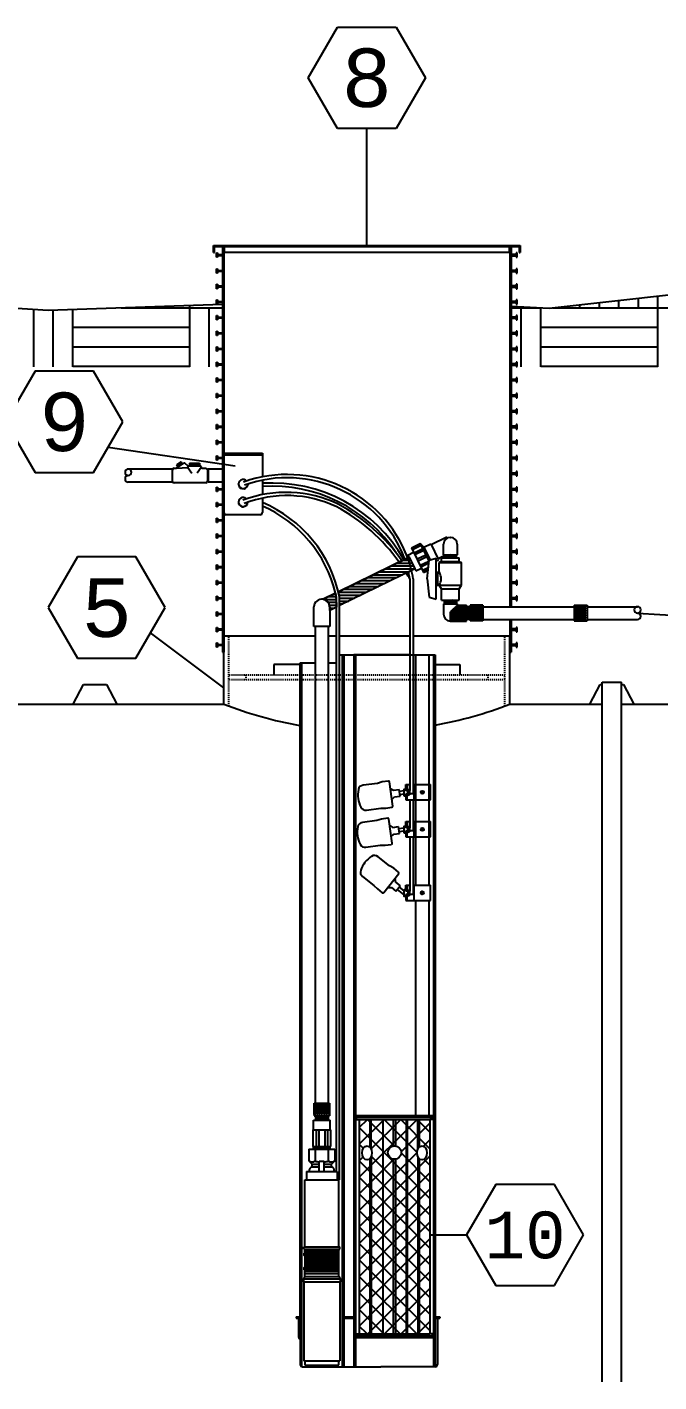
# Model space of a CAD drawing. Extents: x -63 to 400, y -73 to 137.
# Drawn here: x 103.6 to 168.3, y -1.8 to 137.2 of the extents above; entities that cross this region are included whole.
import ezdxf
from ezdxf.enums import TextEntityAlignment as Align

# ---------------------------------------------------------------- set-up
doc = ezdxf.new("R2010")
doc.units = 0
doc.header["$MEASUREMENT"] = 0
doc.linetypes.add('SHORT_DASH', pattern=[0.125, 0.03125, -0.0625, 0.03125])
doc.layers.add('2', color=7, linetype='Continuous')
doc.styles.get("Standard").update_dxf_attribs({"font": 'monotxt.shx'})

# ---------------------------------------------------------------- blocks, each defined once
blk = doc.blocks.new('*U34')
at = {"layer": '2', "color": 5, "linetype": 'Continuous'}
blk.add_circle((0, 0), 1, dxfattribs=at)
blk = doc.blocks.new('*U35')
at = {"layer": '2', "color": 5, "linetype": 'Continuous'}
blk.add_circle((0, 0), 1, dxfattribs=at)
blk = doc.blocks.new('*X10')
at = {"layer": '2', "color": 5, "linetype": 'Continuous'}
for p, q in [((-6.62, 15.44), (-0.68, 21.38)), ((-6.62, 18.84), (-4.07, 21.38)), ((-6.62, 20.54), (-5.77, 21.38)), ((-3.05, 18.67), (-5.77, 21.38)), ((-5.42, 18.34), (-2.37, 21.38)), ((-0.67, 17.98), (-4.07, 21.38)), ((0.6, 18.4), (-2.37, 21.38)), ((-2.32, 18.04), (0.6, 20.97)), ((0.6, 20.1), (-0.68, 21.38)), ((0.6, 13.31), (-6.62, 20.54)), ((-6.2, 18.42), (-6.62, 18.84)), ((-0.03, 18.64), (0.6, 19.27)), ((-6.62, 12.05), (-0.67, 18)), ((-6.62, 10.35), (0.6, 17.58)), ((-6.62, 17.14), (-6.23, 17.53)), ((-6.62, 13.75), (-3.07, 17.3)), ((0.6, 9.92), (-6.62, 17.14)), ((0.6, 11.62), (-5.39, 17.61)), ((0.6, 15.01), (-2.32, 17.94)), ((0.6, 16.71), (0.02, 17.29)), ((-6.62, 8.66), (0.6, 15.88)), ((0.6, 8.22), (-6.62, 15.44)), ((-6.62, 6.96), (0.6, 14.18)), ((0.6, 6.53), (-6.62, 13.75)), ((-6.62, 5.26), (0.6, 12.48)), ((0.6, 4.83), (-6.62, 12.05)), ((-6.62, 3.57), (0.6, 10.79)), ((0.6, 3.13), (-6.62, 10.35)), ((-6.62, 1.87), (0.6, 9.09)), ((0.6, 1.43), (-6.62, 8.66)), ((-6.62, 0.17), (0.6, 7.39)), ((0.6, -0.26), (-6.62, 6.96)), ((-5.7, -0.6), (0.6, 5.7)), ((-0.75, -0.6), (-6.62, 5.26)), ((-2.45, -0.6), (-6.62, 3.57)), ((-4, -0.6), (0.6, 4)), ((-4.14, -0.6), (-6.62, 1.87)), ((-2.3, -0.6), (0.6, 2.3)), ((-5.84, -0.6), (-6.62, 0.17)), ((-0.6, -0.6), (0.6, 0.6))]:
    blk.add_line(p, q, dxfattribs=at)
blk = doc.blocks.new('*X18')
at = {"layer": '2', "color": 5, "linetype": 'Continuous'}
for p, q in [((5.16849, 7.05), (7.18049, 7.05)), ((5.25, 3.701364), (5.25, 7.188364)), ((5.4, 3.701364), (5.4, 7.188364)), ((5.55, 3.701364), (5.55, 7.188364)), ((5.7, 3.701364), (5.7, 7.188364)), ((5.85, 3.701364), (5.85, 7.188364)), ((6, 3.701364), (6, 7.188364)), ((6.15, 3.701364), (6.15, 7.188364)), ((6.3, 3.701364), (6.3, 7.188364)), ((6.45, 3.701364), (6.45, 7.188364)), ((6.6, 3.701364), (6.6, 7.188364)), ((6.75, 3.701364), (6.75, 7.188364)), ((6.9, 3.701364), (6.9, 7.188364)), ((7.05, 3.701364), (7.05, 7.188364)), ((5.16849, 6.9), (7.18049, 6.9)), ((5.16849, 6.75), (7.18049, 6.75)), ((5.16849, 6.6), (7.18049, 6.6)), ((5.16849, 6.45), (7.18049, 6.45)), ((5.16849, 6.3), (7.18049, 6.3)), ((5.16849, 6.15), (7.18049, 6.15)), ((5.16849, 6), (7.18049, 6)), ((5.16849, 5.85), (7.18049, 5.85)), ((5.16849, 5.7), (7.18049, 5.7)), ((5.16849, 5.55), (7.18049, 5.55)), ((5.16849, 5.4), (7.18049, 5.4)), ((5.16849, 5.25), (7.18049, 5.25)), ((5.16849, 5.1), (7.18049, 5.1)), ((5.16849, 4.95), (7.18049, 4.95)), ((5.16849, 4.8), (7.18049, 4.8)), ((5.16849, 4.65), (7.18049, 4.65)), ((5.16849, 4.5), (7.18049, 4.5)), ((5.16849, 4.35), (7.18049, 4.35)), ((5.16849, 4.2), (7.18049, 4.2)), ((5.16849, 4.05), (7.18049, 4.05)), ((5.16849, 3.9), (7.18049, 3.9)), ((5.16849, 3.75), (7.18049, 3.75))]:
    blk.add_line(p, q, dxfattribs=at)
blk = doc.blocks.new('*X30')
at = {"layer": '2', "color": 5, "linetype": 'Continuous'}
for p, q in [((5.73, 4.2), (7.26, 4.2)), ((6.34, 4.5), (7.12, 4.5)), ((6.96, 4.8), (6.97, 4.8)), ((3.28, 3), (6.28, 3)), ((3.89, 3.3), (6.89, 3.3)), ((4.51, 3.6), (7.51, 3.6)), ((5.12, 3.9), (7.41, 3.9)), ((0.22, 1.5), (3.22, 1.5)), ((0.83, 1.8), (3.83, 1.8)), ((1.44, 2.1), (4.44, 2.1)), ((2.06, 2.4), (5.06, 2.4)), ((2.67, 2.7), (5.67, 2.7)), ((-0.28, 1.2), (2.61, 1.2)), ((-0.21, 0.9), (2, 0.9)), ((-0.17, 0.6), (1.38, 0.6)), ((-0.16, 0.3), (0.77, 0.3)), ((-0.16, 0), (0.16, 0))]:
    blk.add_line(p, q, dxfattribs=at)
blk = doc.blocks.new('*X31')
at = {"layer": '2', "color": 5, "linetype": 'Continuous'}
for p, q in [((0.29, 1.5), (0.36, 1.5)), ((-0.85, 0.9), (0.45, 0.9)), ((-0.38, 0.6), (0.45, 0.6)), ((-0.32, 1.2), (0.43, 1.2)), ((-0.25, 0.3), (0.46, 0.3)), ((-0.23, 0), (0.23, 0))]:
    blk.add_line(p, q, dxfattribs=at)

msp = doc.modelspace()

# ---------------------------------------------------------------- linework, layer by layer
at = {"layer": '2', "color": 5, "linetype": 'Continuous'}
for p, q in [((132.4, 132.04), (135.4, 137.24)), ((135.4, 137.24), (141.4, 137.24)), ((141.4, 137.24), (144.4, 132.04)), ((135.4, 126.84), (132.4, 132.04)), ((144.4, 132.04), (141.4, 126.84)), ((141.4, 126.84), (135.4, 126.84)), ((138.4, 114.84), (138.4, 126.84)), ((122.68, 114.84), (154.12, 114.84)), ((122.68, 114.09), (122.68, 114.84)), ((122.68, 114.09), (122.79, 114.09)), ((122.79, 114.73), (154.01, 114.73)), ((122.79, 114.09), (122.79, 114.73)), ((122.98, 114.06), (123.09, 114.06)), ((122.98, 113.61), (122.98, 114.06)), ((123.09, 114.06), (123.09, 113.89)), ((123.61, 114.73), (123.61, 73.1)), ((123.74, 114.73), (123.74, 73.1)), ((123.79, 114.09), (123.79, 114.73)), ((153.01, 114.09), (123.79, 114.09)), ((153.01, 114.73), (153.01, 114.09)), ((153.06, 114.73), (153.06, 77.76)), ((153.19, 114.73), (153.19, 77.76)), ((153.71, 114.06), (153.71, 113.89)), ((153.82, 114.06), (153.71, 114.06)), ((153.82, 113.61), (153.82, 114.06)), ((154.01, 114.73), (154.01, 114.09)), ((154.01, 114.09), (154.12, 114.09)), ((154.12, 114.84), (154.12, 114.09)), ((123.09, 113.61), (122.98, 113.61)), ((123.09, 113.89), (123.61, 113.89)), ((123.09, 113.78), (123.09, 113.61)), ((123.61, 113.78), (123.09, 113.78)), ((153.71, 113.89), (153.19, 113.89)), ((153.19, 113.78), (153.71, 113.78)), ((153.71, 113.78), (153.71, 113.61)), ((153.71, 113.61), (153.82, 113.61)), ((122.98, 112.44), (123.09, 112.44)), ((122.98, 111.99), (122.98, 112.44)), ((123.09, 111.99), (122.98, 111.99)), ((123.09, 112.44), (123.09, 112.27)), ((123.09, 112.27), (123.61, 112.27)), ((123.09, 112.16), (123.09, 111.99)), ((123.61, 112.16), (123.09, 112.16)), ((153.71, 112.27), (153.19, 112.27)), ((153.19, 112.16), (153.71, 112.16)), ((153.71, 112.44), (153.71, 112.27)), ((153.82, 112.44), (153.71, 112.44)), ((153.71, 112.16), (153.71, 111.99)), ((153.71, 111.99), (153.82, 111.99)), ((153.82, 111.99), (153.82, 112.44)), ((122.98, 110.39), (122.98, 110.84)), ((122.98, 110.84), (123.09, 110.84)), ((123.09, 110.39), (122.98, 110.39)), ((123.09, 110.84), (123.09, 110.67)), ((123.09, 110.67), (123.61, 110.67)), ((123.61, 110.56), (123.09, 110.56)), ((123.09, 110.56), (123.09, 110.39)), ((153.71, 110.67), (153.19, 110.67)), ((153.19, 110.56), (153.71, 110.56)), ((153.71, 110.84), (153.71, 110.67)), ((153.82, 110.84), (153.71, 110.84)), ((153.71, 110.56), (153.71, 110.39)), ((153.71, 110.39), (153.82, 110.39)), ((153.82, 110.39), (153.82, 110.84)), ((157.11, 108.4), (169.93, 109.84)), ((83.44, 109.54), (105.72, 108.19)), ((105.72, 108.19), (123.61, 108.8)), ((114.24, 108.44), (114.24, 108.48)), ((116.24, 108.44), (116.24, 108.55)), ((118.24, 108.44), (118.24, 108.61)), ((120.24, 108.44), (120.24, 108.68)), ((122.98, 109.24), (123.09, 109.24)), ((122.98, 108.79), (122.98, 109.24)), ((123.09, 108.79), (122.98, 108.79)), ((123.09, 109.24), (123.09, 109.07)), ((123.09, 109.07), (123.61, 109.07)), ((123.09, 108.96), (123.09, 108.79)), ((123.61, 108.96), (123.09, 108.96)), ((153.71, 109.07), (153.19, 109.07)), ((153.19, 108.96), (153.71, 108.96)), ((153.19, 108.59), (157.11, 108.4)), ((153.82, 109.24), (153.71, 109.24)), ((153.71, 109.24), (153.71, 109.07)), ((153.71, 108.96), (153.71, 108.79)), ((153.71, 108.79), (153.82, 108.79)), ((153.82, 108.79), (153.82, 109.24)), ((156.24, 108.44), (156.24, 108.44)), ((158.24, 108.44), (158.24, 108.53)), ((160.24, 108.44), (160.24, 108.75)), ((162.24, 108.44), (162.24, 108.98)), ((164.24, 108.44), (164.24, 109.2)), ((166.24, 108.44), (166.24, 109.42)), ((168.24, 108.44), (168.24, 109.65)), ((104.24, 102.37), (104.24, 108.28)), ((106.24, 102.37), (106.24, 108.2)), ((108.24, 102.37), (108.24, 108.27)), ((113.2, 108.44), (120.24, 108.44)), ((120.24, 102.37), (120.24, 108.44)), ((120.24, 108.44), (123.61, 108.44)), ((122.24, 102.37), (122.24, 108.44)), ((122.98, 107.64), (123.09, 107.64)), ((122.98, 107.19), (122.98, 107.64)), ((123.09, 107.19), (122.98, 107.19)), ((123.09, 107.64), (123.09, 107.47)), ((123.09, 107.47), (123.61, 107.47)), ((123.09, 107.36), (123.09, 107.19)), ((123.61, 107.36), (123.09, 107.36)), ((153.19, 108.44), (156.24, 108.44)), ((153.71, 107.47), (153.19, 107.47)), ((153.19, 107.36), (153.71, 107.36)), ((153.71, 107.64), (153.71, 107.47)), ((153.82, 107.64), (153.71, 107.64)), ((153.71, 107.36), (153.71, 107.19)), ((153.71, 107.19), (153.82, 107.19)), ((153.82, 107.19), (153.82, 107.64)), ((154.24, 102.37), (154.24, 108.44)), ((156.24, 102.37), (156.24, 108.44)), ((156.24, 108.44), (156.29, 108.44)), ((157.46, 108.44), (168.24, 108.44)), ((168.24, 108.44), (180.24, 108.44)), ((168.24, 102.37), (168.24, 108.44)), ((108.24, 106.44), (120.24, 106.44)), ((122.98, 106.04), (123.09, 106.04)), ((122.98, 105.59), (122.98, 106.04)), ((123.09, 106.04), (123.09, 105.87)), ((123.09, 105.87), (123.61, 105.87)), ((123.09, 105.76), (123.09, 105.59)), ((123.61, 105.76), (123.09, 105.76)), ((153.71, 105.87), (153.19, 105.87)), ((153.19, 105.76), (153.71, 105.76)), ((153.82, 106.04), (153.71, 106.04)), ((153.71, 106.04), (153.71, 105.87)), ((153.71, 105.76), (153.71, 105.59)), ((153.82, 105.59), (153.82, 106.04)), ((156.24, 106.44), (168.24, 106.44)), ((108.24, 104.44), (120.24, 104.44)), ((123.09, 105.59), (122.98, 105.59)), ((122.98, 103.99), (122.98, 104.44)), ((122.98, 104.44), (123.09, 104.44)), ((123.09, 104.44), (123.09, 104.27)), ((153.71, 105.59), (153.82, 105.59)), ((153.71, 104.44), (153.71, 104.27)), ((153.82, 104.44), (153.71, 104.44)), ((153.82, 103.99), (153.82, 104.44)), ((156.24, 104.44), (168.24, 104.44)), ((123.09, 103.99), (122.98, 103.99)), ((123.09, 104.27), (123.61, 104.27)), ((123.61, 104.16), (123.09, 104.16)), ((123.09, 104.16), (123.09, 103.99)), ((153.71, 104.27), (153.19, 104.27)), ((153.19, 104.16), (153.71, 104.16)), ((153.71, 104.16), (153.71, 103.99)), ((153.71, 103.99), (153.82, 103.99)), ((104.39, 101.92), (101.39, 96.73)), ((110.39, 101.92), (104.39, 101.92)), ((108.24, 102.44), (120.24, 102.44)), ((113.39, 96.73), (110.39, 101.92)), ((122.98, 102.84), (123.09, 102.84)), ((122.98, 102.39), (122.98, 102.84)), ((123.09, 102.39), (122.98, 102.39)), ((123.09, 102.84), (123.09, 102.67)), ((123.09, 102.67), (123.61, 102.67)), ((123.09, 102.56), (123.09, 102.39)), ((123.61, 102.56), (123.09, 102.56)), ((153.71, 102.67), (153.19, 102.67)), ((153.19, 102.56), (153.71, 102.56)), ((153.82, 102.84), (153.71, 102.84)), ((153.71, 102.84), (153.71, 102.67)), ((153.71, 102.56), (153.71, 102.39)), ((153.71, 102.39), (153.82, 102.39)), ((153.82, 102.39), (153.82, 102.84)), ((156.24, 102.44), (168.24, 102.44)), ((122.98, 101.24), (123.09, 101.24)), ((122.98, 100.79), (122.98, 101.24)), ((123.09, 100.79), (122.98, 100.79)), ((123.09, 101.24), (123.09, 101.07)), ((123.09, 101.07), (123.61, 101.07)), ((123.09, 100.96), (123.09, 100.79)), ((123.61, 100.96), (123.09, 100.96)), ((153.71, 101.07), (153.19, 101.07)), ((153.19, 100.96), (153.71, 100.96)), ((153.71, 101.24), (153.71, 101.07)), ((153.82, 101.24), (153.71, 101.24)), ((153.71, 100.96), (153.71, 100.79)), ((153.71, 100.79), (153.82, 100.79)), ((153.82, 100.79), (153.82, 101.24)), ((122.98, 99.64), (123.09, 99.64)), ((122.98, 99.19), (122.98, 99.64)), ((123.09, 99.19), (122.98, 99.19)), ((123.09, 99.64), (123.09, 99.47)), ((123.09, 99.47), (123.61, 99.47)), ((123.09, 99.36), (123.09, 99.19)), ((123.61, 99.36), (123.09, 99.36)), ((153.71, 99.47), (153.19, 99.47)), ((153.19, 99.36), (153.71, 99.36)), ((153.71, 99.64), (153.71, 99.47)), ((153.82, 99.64), (153.71, 99.64)), ((153.71, 99.36), (153.71, 99.19)), ((153.71, 99.19), (153.82, 99.19)), ((153.82, 99.19), (153.82, 99.64)), ((122.98, 98.04), (123.09, 98.04)), ((122.98, 97.59), (122.98, 98.04)), ((123.09, 97.59), (122.98, 97.59)), ((123.09, 98.04), (123.09, 97.87)), ((123.09, 97.87), (123.61, 97.87)), ((123.09, 97.76), (123.09, 97.59)), ((123.61, 97.76), (123.09, 97.76)), ((153.71, 97.87), (153.19, 97.87)), ((153.19, 97.76), (153.71, 97.76)), ((153.71, 98.04), (153.71, 97.87)), ((153.82, 98.04), (153.71, 98.04)), ((153.71, 97.76), (153.71, 97.59)), ((153.71, 97.59), (153.82, 97.59)), ((153.82, 97.59), (153.82, 98.04)), ((101.39, 96.73), (104.39, 91.53)), ((110.39, 91.53), (113.39, 96.73)), ((122.98, 96.44), (123.09, 96.44)), ((122.98, 95.99), (122.98, 96.44)), ((123.09, 95.99), (122.98, 95.99)), ((123.09, 96.44), (123.09, 96.27)), ((123.09, 96.27), (123.61, 96.27)), ((123.09, 96.16), (123.09, 95.99)), ((123.61, 96.16), (123.09, 96.16)), ((153.71, 96.27), (153.19, 96.27)), ((153.19, 96.16), (153.71, 96.16)), ((153.71, 96.44), (153.71, 96.27)), ((153.82, 96.44), (153.71, 96.44)), ((153.71, 96.16), (153.71, 95.99)), ((153.71, 95.99), (153.82, 95.99)), ((153.82, 95.99), (153.82, 96.44)), ((122.98, 94.84), (123.09, 94.84)), ((122.98, 94.39), (122.98, 94.84)), ((123.09, 94.84), (123.09, 94.67)), ((123.09, 94.67), (123.61, 94.67)), ((123.09, 94.56), (123.09, 94.39)), ((123.61, 94.56), (123.09, 94.56)), ((153.71, 94.67), (153.19, 94.67)), ((153.71, 94.67), (153.19, 94.67)), ((153.19, 94.56), (153.71, 94.56)), ((153.19, 94.56), (153.71, 94.56)), ((153.71, 94.84), (153.71, 94.67)), ((153.82, 94.84), (153.71, 94.84)), ((153.71, 94.84), (153.71, 94.67)), ((153.82, 94.84), (153.71, 94.84)), ((153.71, 94.56), (153.71, 94.39)), ((153.71, 94.56), (153.71, 94.39)), ((153.82, 94.39), (153.82, 94.84)), ((153.82, 94.39), (153.82, 94.84)), ((111.89, 94.13), (124.9, 92.22)), ((123.09, 94.39), (122.98, 94.39)), ((122.98, 92.79), (122.98, 93.24)), ((122.98, 93.24), (123.09, 93.24)), ((123.09, 93.24), (123.09, 93.07)), ((123.74, 93.53), (127.7, 93.53)), ((123.74, 93.35), (127.7, 93.35)), ((127.7, 93.53), (127.7, 91.07)), ((153.71, 94.39), (153.82, 94.39)), ((153.71, 94.39), (153.82, 94.39)), ((153.71, 93.24), (153.71, 93.07)), ((153.82, 93.24), (153.71, 93.24)), ((153.82, 92.79), (153.82, 93.24)), ((118.49, 91.88), (113.94, 91.88)), ((118.47, 90.64), (118.47, 91.79)), ((118.64, 91.97), (118.87, 91.97)), ((118.87, 91.97), (119.65, 92.49)), ((118.87, 91.97), (120.04, 92.05)), ((118.91, 92.32), (119.36, 92.62)), ((119.06, 92.09), (118.91, 92.32)), ((119.36, 92.62), (118.94, 92.26)), ((119.39, 92.56), (118.98, 92.21)), ((119.43, 92.51), (119.01, 92.16)), ((119.46, 92.46), (119.05, 92.11)), ((119.5, 92.39), (119.36, 92.62)), ((119.75, 92.49), (119.65, 92.49)), ((120.07, 92.18), (119.75, 92.49)), ((120.04, 92.05), (120.04, 92.11)), ((120.04, 92.05), (120.45, 91.45)), ((120.13, 92.2), (121.33, 92.2)), ((120.22, 92.5), (121.25, 92.43)), ((120.22, 92.5), (121.25, 92.5)), ((120.22, 92.5), (120.22, 92.2)), ((120.22, 92.43), (121.25, 92.35)), ((120.22, 92.35), (121.25, 92.27)), ((120.22, 92.27), (121.14, 92.2)), ((121.43, 92.05), (121.02, 91.45)), ((121.25, 92.5), (121.25, 92.2)), ((121.43, 92.11), (121.43, 92.06)), ((121.52, 91.97), (121.89, 91.97)), ((122.07, 91.79), (122.07, 90.64)), ((122.14, 91.88), (122.14, 90.55)), ((123.74, 91.88), (122.14, 91.88)), ((123.09, 92.79), (122.98, 92.79)), ((123.09, 93.07), (123.61, 93.07)), ((123.61, 92.96), (123.09, 92.96)), ((123.09, 92.96), (123.09, 92.79)), ((153.71, 93.07), (153.19, 93.07)), ((153.19, 92.96), (153.71, 92.96)), ((153.71, 92.96), (153.71, 92.79)), ((153.71, 92.79), (153.82, 92.79)), ((104.39, 91.53), (110.39, 91.53)), ((118.49, 90.55), (113.94, 90.55)), ((121.89, 90.47), (118.64, 90.47)), ((122.07, 91.73), (122.14, 91.73)), ((122.13, 91.73), (122.07, 90.86)), ((122.07, 90.7), (122.14, 90.7)), ((122.14, 90.75), (122.13, 90.7)), ((123.74, 90.55), (122.14, 90.55)), ((125.21, 90.39), (125.35, 90)), ((127.7, 90.74), (127.7, 89.26)), ((153.71, 91.47), (153.19, 91.47)), ((153.19, 91.36), (153.71, 91.36)), ((153.71, 91.64), (153.71, 91.47)), ((153.82, 91.64), (153.71, 91.64)), ((153.71, 91.36), (153.71, 91.19)), ((153.71, 91.19), (153.82, 91.19)), ((153.82, 91.19), (153.82, 91.64)), ((122.98, 89.59), (122.98, 90.04)), ((122.98, 90.04), (123.09, 90.04)), ((123.09, 89.59), (122.98, 89.59)), ((123.09, 90.04), (123.09, 89.87)), ((123.09, 89.87), (123.61, 89.87)), ((123.61, 89.76), (123.09, 89.76)), ((123.09, 89.76), (123.09, 89.59)), ((125.35, 90), (125.43, 89.93)), ((125.43, 89.93), (125.84, 89.86)), ((125.84, 89.86), (125.94, 89.9)), ((125.94, 89.9), (126.21, 90.21)), ((126.21, 90.21), (126.23, 90.32)), ((126.23, 90.32), (126.22, 90.35)), ((153.71, 89.87), (153.19, 89.87)), ((153.19, 89.76), (153.71, 89.76)), ((153.71, 90.04), (153.71, 89.87)), ((153.82, 90.04), (153.71, 90.04)), ((153.71, 89.76), (153.71, 89.59)), ((153.71, 89.59), (153.82, 89.59)), ((153.82, 89.59), (153.82, 90.04)), ((122.98, 88.44), (123.09, 88.44)), ((122.98, 87.99), (122.98, 88.44)), ((123.09, 87.99), (122.98, 87.99)), ((123.09, 88.44), (123.09, 88.27)), ((123.09, 88.27), (123.61, 88.27)), ((123.09, 88.16), (123.09, 87.99)), ((123.61, 88.16), (123.09, 88.16)), ((125.28, 88.77), (125.23, 88.35)), ((125.23, 88.35), (125.27, 88.25)), ((125.27, 88.25), (125.6, 88.01)), ((125.6, 88.01), (125.71, 87.99)), ((125.71, 87.99), (126.09, 88.16)), ((126.09, 88.16), (126.16, 88.24)), ((126.16, 88.24), (126.18, 88.47)), ((127.7, 88.9), (127.7, 88)), ((127.7, 88), (127.7, 87.44)), ((153.71, 88.27), (153.19, 88.27)), ((153.19, 88.16), (153.71, 88.16)), ((153.71, 88.44), (153.71, 88.27)), ((153.82, 88.44), (153.71, 88.44)), ((153.71, 88.16), (153.71, 87.99)), ((153.71, 87.99), (153.82, 87.99)), ((153.82, 87.99), (153.82, 88.44)), ((122.98, 86.84), (123.09, 86.84)), ((122.98, 86.39), (122.98, 86.84)), ((123.09, 86.39), (122.98, 86.39)), ((123.09, 86.84), (123.09, 86.67)), ((123.09, 86.67), (123.61, 86.67)), ((123.09, 86.56), (123.09, 86.39)), ((123.61, 86.56), (123.09, 86.56)), ((127.45, 87.19), (123.99, 87.19)), ((153.71, 86.67), (153.19, 86.67)), ((153.19, 86.56), (153.71, 86.56)), ((153.71, 86.84), (153.71, 86.67)), ((153.82, 86.84), (153.71, 86.84)), ((153.71, 86.56), (153.71, 86.39)), ((153.71, 86.39), (153.82, 86.39)), ((153.82, 86.39), (153.82, 86.84)), ((122.98, 85.24), (123.09, 85.24)), ((122.98, 84.79), (122.98, 85.24)), ((123.09, 85.24), (123.09, 85.07)), ((123.09, 85.07), (123.61, 85.07)), ((123.09, 84.96), (123.09, 84.79)), ((123.61, 84.96), (123.09, 84.96)), ((146.61, 84.89), (145.01, 84.11)), ((146.61, 84.89), (146.65, 84.8)), ((146.96, 84.87), (146.98, 84.87)), ((146.98, 84.87), (146.96, 84.87)), ((153.71, 85.07), (153.19, 85.07)), ((153.19, 84.96), (153.71, 84.96)), ((153.71, 85.24), (153.71, 85.07)), ((153.82, 85.24), (153.71, 85.24)), ((153.71, 84.96), (153.71, 84.79)), ((153.82, 84.79), (153.82, 85.24)), ((123.09, 84.79), (122.98, 84.79)), ((122.98, 83.64), (123.09, 83.64)), ((122.98, 83.19), (122.98, 83.64)), ((123.09, 83.64), (123.09, 83.47)), ((123.09, 83.47), (123.61, 83.47)), ((142.98, 83.8), (143.88, 84.24)), ((142.98, 83.8), (144.22, 81.26)), ((143.94, 84.12), (143.04, 83.68)), ((143.98, 84.03), (143.09, 83.59)), ((144.15, 83.68), (143.25, 83.24)), ((144.23, 83.53), (143.33, 83.09)), ((143.88, 84.24), (144.77, 82.43)), ((144.26, 83.86), (143.88, 84.24)), ((144.26, 83.86), (144.97, 84.21)), ((144.26, 83.86), (144.89, 82.57)), ((144.97, 84.21), (145.76, 82.58)), ((145.01, 84.11), (145.72, 82.68)), ((146.26, 83.09), (146.26, 84.17)), ((147.68, 83.09), (147.68, 84.17)), ((153.71, 83.47), (153.19, 83.47)), ((153.71, 84.79), (153.82, 84.79)), ((153.71, 83.64), (153.71, 83.47)), ((153.82, 83.64), (153.71, 83.64)), ((153.82, 83.19), (153.82, 83.64)), ((108.73, 82.86), (105.73, 77.66)), ((114.73, 82.86), (108.73, 82.86)), ((117.73, 77.66), (114.73, 82.86)), ((123.09, 83.19), (122.98, 83.19)), ((122.98, 82.04), (123.09, 82.04)), ((122.98, 81.59), (122.98, 82.04)), ((123.09, 83.36), (123.09, 83.19)), ((123.61, 83.36), (123.09, 83.36)), ((123.09, 82.04), (123.09, 81.87)), ((142.73, 82.84), (135.48, 79.29)), ((135.48, 79.29), (142.73, 82.84)), ((142.62, 83.06), (143.2, 83.35)), ((142.62, 83.06), (142.73, 82.84)), ((142.73, 82.84), (143.31, 81.66)), ((142.73, 82.84), (143.31, 81.66)), ((144.46, 83.06), (143.56, 82.62)), ((144.54, 82.88), (143.65, 82.44)), ((144.77, 82.41), (143.88, 81.97)), ((144.75, 82.21), (143.95, 81.82)), ((144.58, 80.63), (144.78, 82.54)), ((144.78, 82.54), (145.51, 82.74)), ((145.51, 78.52), (145.51, 82.74)), ((145.51, 82.46), (145.76, 82.58)), ((146.32, 82.97), (145.72, 82.68)), ((146.06, 82.4), (145.82, 82.28)), ((145.82, 82.28), (148.12, 82.28)), ((145.82, 81.29), (145.82, 82.28)), ((146.06, 82.4), (146.06, 82.77)), ((146.06, 82.77), (147.88, 82.77)), ((146.06, 82.4), (147.88, 82.4)), ((146.26, 83.09), (147.68, 83.09)), ((146.32, 82.77), (146.32, 83.09)), ((147.61, 82.96), (146.32, 83.05)), ((147.61, 82.88), (146.32, 82.96)), ((147.61, 82.79), (146.32, 82.88)), ((146.63, 82.77), (146.32, 82.79)), ((147.61, 83.05), (146.97, 83.09)), ((147.61, 82.77), (147.61, 83.09)), ((147.88, 82.4), (147.88, 82.77)), ((147.88, 82.4), (148.12, 82.28)), ((148.12, 79.98), (148.12, 82.28)), ((153.19, 83.36), (153.71, 83.36)), ((153.71, 83.36), (153.71, 83.19)), ((153.71, 83.19), (153.82, 83.19)), ((153.71, 82.04), (153.71, 81.87)), ((153.82, 82.04), (153.71, 82.04)), ((153.82, 81.59), (153.82, 82.04)), ((123.09, 81.59), (122.98, 81.59)), ((123.09, 81.87), (123.61, 81.87)), ((123.09, 81.76), (123.09, 81.59)), ((123.61, 81.76), (123.09, 81.76)), ((143.31, 81.66), (135.61, 77.88)), ((143.31, 81.66), (135.61, 77.88)), ((143.31, 81.66), (143.42, 81.43)), ((143.42, 81.43), (144, 81.72)), ((144.7, 81.76), (144.12, 81.48)), ((144.69, 81.64), (144.16, 81.39)), ((144.22, 81.26), (144.67, 81.48)), ((145.51, 81.29), (145.82, 81.29)), ((145.68, 79.98), (145.68, 81.29)), ((153.71, 81.87), (153.19, 81.87)), ((153.19, 81.76), (153.71, 81.76)), ((153.71, 81.76), (153.71, 81.59)), ((153.71, 81.59), (153.82, 81.59)), ((122.98, 80.44), (123.09, 80.44)), ((122.98, 79.99), (122.98, 80.44)), ((123.09, 79.99), (122.98, 79.99)), ((123.09, 80.44), (123.09, 80.27)), ((123.09, 80.27), (123.61, 80.27)), ((123.09, 80.16), (123.09, 79.99)), ((123.61, 80.16), (123.09, 80.16)), ((135.59, 78.79), (135.48, 79.29)), ((142.82, 80.58), (142.82, 58.88)), ((143.15, 80.61), (143.15, 58.55)), ((144.58, 80.63), (144.78, 78.72)), ((145.51, 79.98), (145.82, 79.98)), ((145.82, 79.98), (148.12, 79.98)), ((146.05, 79.6), (145.82, 79.98)), ((146.05, 78.42), (146.05, 79.6)), ((146.05, 79.6), (147.88, 79.6)), ((147.88, 79.6), (148.12, 79.98)), ((147.88, 78.42), (147.88, 79.6)), ((153.71, 80.27), (153.19, 80.27)), ((153.19, 80.16), (153.71, 80.16)), ((153.71, 80.44), (153.71, 80.27)), ((153.82, 80.44), (153.71, 80.44)), ((153.71, 80.16), (153.71, 79.99)), ((153.71, 79.99), (153.82, 79.99)), ((153.82, 79.99), (153.82, 80.44)), ((122.98, 78.84), (123.09, 78.84)), ((122.98, 78.39), (122.98, 78.84)), ((123.09, 78.39), (122.98, 78.39)), ((123.09, 78.84), (123.09, 78.67)), ((123.09, 78.67), (123.61, 78.67)), ((123.09, 78.56), (123.09, 78.39)), ((123.61, 78.56), (123.09, 78.56)), ((135.18, 79.14), (133.91, 78.52)), ((133.91, 78.52), (135.18, 79.14)), ((135.18, 79.14), (135.27, 78.74)), ((135.27, 78.74), (135.28, 77.72)), ((135.61, 77.88), (135.59, 78.79)), ((144.78, 78.72), (145.51, 78.52)), ((146.05, 78.42), (147.88, 78.42)), ((146.26, 78.06), (146.26, 76.98)), ((146.26, 78.06), (147.68, 78.06)), ((147.15, 78.42), (146.32, 78.36)), ((146.32, 78.42), (146.32, 78.06)), ((147.61, 78.36), (146.32, 78.28)), ((147.61, 78.28), (146.32, 78.19)), ((147.61, 78.19), (146.32, 78.1)), ((147.61, 78.1), (146.97, 78.06)), ((147.68, 77.92), (146.99, 77.24)), ((147.61, 78.42), (147.61, 78.06)), ((148.62, 77.87), (147.62, 77.87)), ((147.68, 77.92), (147.68, 78.06)), ((147.68, 77.92), (148.62, 77.92)), ((148.62, 76.28), (148.62, 77.92)), ((150.28, 77.9), (148.98, 77.9)), ((148.98, 77.9), (148.98, 76.31)), ((149.1, 77.88), (150.28, 77.88)), ((149.1, 77.84), (149.1, 77.88)), ((150.28, 77.9), (150.28, 77.76)), ((153.71, 78.67), (153.19, 78.67)), ((153.19, 78.56), (153.71, 78.56)), ((153.82, 78.84), (153.71, 78.84)), ((153.71, 78.84), (153.71, 78.67)), ((153.71, 78.56), (153.71, 78.39)), ((153.71, 78.39), (153.82, 78.39)), ((153.82, 78.39), (153.82, 78.84)), ((159.67, 77.9), (160.98, 77.9)), ((159.67, 77.9), (159.67, 77.76)), ((160.86, 77.88), (159.67, 77.88)), ((160.86, 77.84), (160.86, 77.88)), ((160.98, 77.9), (160.98, 76.31)), ((105.73, 77.66), (108.73, 72.46)), ((114.73, 72.46), (117.73, 77.66)), ((122.98, 77.24), (123.09, 77.24)), ((122.98, 76.79), (122.98, 77.24)), ((123.09, 76.79), (122.98, 76.79)), ((123.09, 77.24), (123.09, 77.07)), ((123.09, 77.07), (123.61, 77.07)), ((123.09, 76.96), (123.09, 76.79)), ((123.61, 76.96), (123.09, 76.96)), ((132.97, 75.74), (132.97, 77.73)), ((134.59, 77.76), (134.59, 77.73)), ((134.59, 77.38), (134.59, 77.76)), ((134.59, 77.73), (134.59, 77.38)), ((135.28, 77.72), (134.59, 77.38)), ((135.28, 77.72), (134.59, 77.38)), ((134.59, 77.38), (134.59, 75.74)), ((135.28, 19.81), (135.28, 77.58)), ((135.61, 18.93), (135.61, 77.57)), ((148.62, 77.25), (146.99, 77.25)), ((146.99, 76.28), (146.99, 77.24)), ((148.62, 77.16), (146.99, 77.16)), ((148.62, 77.04), (146.99, 77.04)), ((148.62, 76.96), (146.99, 76.96)), ((148.62, 76.84), (146.99, 76.84)), ((148.62, 76.75), (146.99, 76.75)), ((148.62, 76.63), (146.99, 76.63)), ((148.62, 76.54), (146.99, 76.54)), ((148.62, 77.37), (147.12, 77.37)), ((148.62, 77.46), (147.21, 77.46)), ((148.62, 77.58), (147.33, 77.58)), ((148.62, 77.66), (147.42, 77.66)), ((148.62, 77.78), (147.54, 77.78)), ((148.98, 77.74), (148.62, 77.74)), ((148.65, 77.74), (148.75, 76.46)), ((148.75, 77.74), (148.85, 76.46)), ((148.85, 77.74), (148.95, 76.46)), ((148.95, 77.74), (148.98, 77.35)), ((149.1, 77.84), (150.28, 77.84)), ((149.1, 77.78), (150.28, 77.78)), ((149.1, 77.71), (149.1, 77.78)), ((149.1, 77.71), (150.28, 77.71)), ((149.1, 77.61), (150.28, 77.61)), ((149.1, 77.53), (149.1, 77.61)), ((149.1, 77.53), (150.28, 77.53)), ((149.1, 77.4), (150.28, 77.4)), ((149.1, 77.3), (149.1, 77.4)), ((149.1, 77.3), (150.28, 77.3)), ((149.1, 77.16), (150.28, 77.16)), ((149.1, 77.16), (149.1, 77.05)), ((149.1, 77.05), (150.28, 77.05)), ((149.1, 76.91), (150.28, 76.91)), ((149.1, 76.91), (149.1, 76.81)), ((149.1, 76.81), (150.28, 76.81)), ((149.1, 76.68), (150.28, 76.68)), ((149.1, 76.68), (149.1, 76.59)), ((149.1, 76.59), (150.28, 76.59)), ((149.1, 76.49), (150.28, 76.49)), ((149.1, 76.49), (149.1, 76.43)), ((150.28, 77.76), (159.67, 77.76)), ((150.28, 77.76), (150.28, 76.44)), ((160.86, 77.84), (159.67, 77.84)), ((160.86, 77.78), (159.67, 77.78)), ((159.67, 77.76), (159.67, 76.44)), ((160.86, 77.71), (159.67, 77.71)), ((160.86, 77.61), (159.67, 77.61)), ((160.86, 77.53), (159.67, 77.53)), ((160.86, 77.4), (159.67, 77.4)), ((160.86, 77.3), (159.67, 77.3)), ((160.86, 77.16), (159.67, 77.16)), ((160.86, 77.05), (159.67, 77.05)), ((160.86, 76.91), (159.67, 76.91)), ((160.86, 76.81), (159.67, 76.81)), ((160.86, 76.68), (159.67, 76.68)), ((160.86, 76.59), (159.67, 76.59)), ((160.86, 76.49), (159.67, 76.49)), ((160.86, 77.71), (160.86, 77.78)), ((160.86, 77.53), (160.86, 77.61)), ((160.86, 77.3), (160.86, 77.4)), ((160.86, 77.16), (160.86, 77.05)), ((160.86, 76.91), (160.86, 76.81)), ((160.86, 76.68), (160.86, 76.59)), ((160.86, 76.49), (160.86, 76.43)), ((160.98, 77.76), (166.15, 77.76)), ((166.15, 77.1), (170.73, 76.82)), ((122.98, 75.64), (123.09, 75.64)), ((122.98, 75.19), (122.98, 75.64)), ((123.09, 75.19), (122.98, 75.19)), ((123.09, 75.64), (123.09, 75.47)), ((123.09, 75.47), (123.61, 75.47)), ((123.09, 75.36), (123.09, 75.19)), ((123.61, 75.36), (123.09, 75.36)), ((133.78, 75.74), (132.97, 75.74)), ((133.12, 75.74), (133.12, 26.82)), ((134.59, 75.74), (133.78, 75.74)), ((134.44, 75.74), (134.44, 26.82)), ((146.96, 76.28), (146.99, 76.28)), ((148.62, 76.42), (146.99, 76.42)), ((148.62, 76.33), (146.99, 76.33)), ((146.99, 76.28), (148.62, 76.28)), ((148.98, 76.46), (148.62, 76.46)), ((150.28, 76.31), (148.98, 76.31)), ((149.1, 76.43), (150.28, 76.43)), ((149.1, 76.36), (150.28, 76.36)), ((149.1, 76.36), (149.1, 76.33)), ((149.1, 76.33), (150.28, 76.33)), ((150.28, 76.44), (159.67, 76.44)), ((150.28, 76.44), (150.28, 76.31)), ((153.06, 76.44), (153.06, 73.1)), ((153.19, 76.44), (153.19, 73.1)), ((153.71, 75.47), (153.19, 75.47)), ((153.19, 75.36), (153.71, 75.36)), ((153.71, 75.64), (153.71, 75.47)), ((153.82, 75.64), (153.71, 75.64)), ((153.71, 75.36), (153.71, 75.19)), ((153.71, 75.19), (153.82, 75.19)), ((153.82, 75.19), (153.82, 75.64)), ((159.67, 76.44), (159.67, 76.31)), ((160.86, 76.43), (159.67, 76.43)), ((160.86, 76.36), (159.67, 76.36)), ((160.86, 76.33), (159.67, 76.33)), ((159.67, 76.31), (160.98, 76.31)), ((160.86, 76.36), (160.86, 76.33)), ((160.98, 76.45), (166.15, 76.45)), ((123.75, 69.44), (116.23, 75.06)), ((122.98, 74.04), (123.09, 74.04)), ((122.98, 73.59), (122.98, 74.04)), ((123.09, 74.04), (123.09, 73.87)), ((123.09, 73.87), (123.61, 73.87)), ((123.09, 73.76), (123.09, 73.59)), ((123.61, 73.76), (123.09, 73.76)), ((123.74, 74.78), (133.12, 74.78)), ((123.74, 67.77), (123.74, 74.78)), ((134.44, 74.78), (135.28, 74.78)), ((135.61, 74.78), (142.82, 74.78)), ((143.15, 74.78), (153.06, 74.78)), ((153.06, 67.77), (153.06, 74.78)), ((153.71, 73.87), (153.19, 73.87)), ((153.19, 73.76), (153.71, 73.76)), ((153.71, 74.04), (153.71, 73.87)), ((153.82, 74.04), (153.71, 74.04)), ((153.71, 73.76), (153.71, 73.59)), ((153.82, 73.59), (153.82, 74.04)), ((108.73, 72.46), (114.73, 72.46)), ((123.09, 73.59), (122.98, 73.59)), ((123.61, 73.1), (123.74, 73.1)), ((135.61, 72.83), (145.4, 72.83)), ((135.86, 72.83), (135.86, -0.24)), ((136.03, 72.83), (136.03, -0.24)), ((137.07, 72.83), (137.07, -0.24)), ((142.85, 72.83), (137.07, 72.83)), ((137.25, 72.83), (137.25, -0.24)), ((143.43, 49.17), (143.43, 72.83)), ((144.75, 72.83), (144.75, 49.17)), ((145.23, 72.83), (145.23, -0.24)), ((145.4, 72.83), (145.4, -0.24)), ((153.06, 73.1), (153.19, 73.1)), ((153.71, 73.59), (153.82, 73.59)), ((131.53, 71.83), (128.88, 71.83)), ((128.88, 71.83), (128.88, 70.77)), ((131.53, 71.98), (131.53, 2.66)), ((133.12, 71.98), (131.53, 71.98)), ((131.7, 71.98), (131.7, -0.22)), ((135.28, 71.98), (134.44, 71.98)), ((145.4, 71.83), (147.92, 71.83)), ((147.92, 71.83), (147.92, 70.77)), ((108.28, 67.77), (109.34, 69.77)), ((109.34, 69.77), (111.71, 69.77)), ((111.71, 69.77), (112.78, 67.77)), ((161.28, 67.77), (162.34, 69.77)), ((162.34, 69.77), (162.53, 69.77)), ((162.53, -1.79), (162.53, 70.02)), ((162.53, 70.02), (164.52, 70.02)), ((164.51, -1.79), (164.52, 70.02)), ((164.52, 69.77), (164.71, 69.77)), ((164.71, 69.77), (165.78, 67.77)), ((94.77, 67.77), (123.74, 67.77)), ((153.06, 67.77), (162.53, 67.77)), ((164.52, 67.77), (190.8, 67.77)), ((140.61, 59.86), (139.98, 59.77)), ((139.49, 59.63), (138.02, 59.43)), ((139.98, 59.77), (139.49, 59.63)), ((141.07, 57.3), (140.72, 59.77)), ((140.82, 59.1), (141.14, 58.92)), ((141.14, 58.92), (141.72, 59)), ((141.82, 58.31), (141.72, 59)), ((141.75, 58.82), (142.18, 58.88)), ((141.79, 58.5), (142.18, 58.55)), ((142.18, 58.96), (142.18, 58.41)), ((142.39, 59.01), (142.23, 59.01)), ((142.39, 58.87), (142.39, 59.5)), ((142.39, 59.5), (142.55, 59.5)), ((142.55, 58.87), (142.39, 58.87)), ((142.39, 58.55), (142.39, 57.93)), ((142.55, 58.55), (142.39, 58.55)), ((142.55, 59.5), (142.55, 58.87)), ((142.55, 59.5), (142.82, 59.5)), ((142.55, 59), (142.62, 59)), ((142.55, 57.93), (142.55, 58.55)), ((142.77, 58.93), (142.62, 59)), ((142.62, 59), (142.62, 58.38)), ((142.77, 58.44), (142.62, 58.38)), ((142.77, 58.93), (142.77, 58.44)), ((142.77, 58.88), (142.82, 58.88)), ((143.15, 58.55), (142.77, 58.55)), ((143.15, 59.5), (144.93, 59.5)), ((143.24, 57.93), (143.24, 59.5)), ((144.08, 58.73), (143.99, 58.73)), ((143.99, 58.7), (144.08, 58.7)), ((144.08, 58.81), (144.08, 58.73)), ((144.08, 58.7), (144.08, 58.62)), ((144.1, 58.73), (144.1, 58.81)), ((144.19, 58.73), (144.1, 58.73)), ((144.1, 58.62), (144.1, 58.7)), ((144.1, 58.7), (144.19, 58.7)), ((144.93, 57.93), (144.93, 59.5)), ((138.37, 56.89), (139.84, 57.09)), ((139.84, 57.09), (140.35, 57.1)), ((140.35, 57.1), (140.98, 57.18)), ((140.97, 57.97), (141.24, 58.23)), ((141.24, 58.23), (141.82, 58.31)), ((142.23, 58.36), (142.39, 58.36)), ((142.39, 57.93), (142.55, 57.93)), ((142.55, 58.38), (142.62, 58.38)), ((142.55, 57.93), (144.93, 57.93)), ((142.82, 57.93), (142.82, 55.08)), ((143.15, 57.93), (143.15, 54.75)), ((139.42, 55.83), (137.95, 55.62)), ((139.91, 55.96), (139.42, 55.83)), ((140.54, 56.05), (139.91, 55.96)), ((141, 53.49), (140.66, 55.96)), ((142.39, 55.7), (142.55, 55.7)), ((142.39, 55.07), (142.39, 55.7)), ((142.55, 55.7), (142.55, 55.07)), ((142.55, 55.7), (142.82, 55.7)), ((143.15, 55.7), (144.93, 55.7)), ((143.24, 54.13), (143.24, 55.7)), ((144.93, 54.13), (144.93, 55.7)), ((140.75, 55.29), (141.08, 55.11)), ((140.91, 54.16), (141.18, 54.42)), ((141.08, 55.11), (141.66, 55.19)), ((141.18, 54.42), (141.76, 54.5)), ((141.76, 54.5), (141.66, 55.19)), ((141.69, 55.01), (142.18, 55.08)), ((141.73, 54.69), (142.18, 54.75)), ((142.18, 55.16), (142.18, 54.61)), ((142.39, 55.21), (142.23, 55.21)), ((142.23, 54.56), (142.39, 54.56)), ((142.55, 55.07), (142.39, 55.07)), ((142.55, 54.75), (142.39, 54.75)), ((142.39, 54.75), (142.39, 54.13)), ((142.55, 55.2), (142.62, 55.2)), ((142.55, 54.13), (142.55, 54.75)), ((142.55, 54.58), (142.62, 54.58)), ((142.77, 55.13), (142.62, 55.2)), ((142.62, 55.2), (142.62, 54.58)), ((142.77, 54.64), (142.62, 54.58)), ((142.77, 55.13), (142.77, 54.64)), ((142.77, 55.08), (142.82, 55.08)), ((143.15, 54.75), (142.77, 54.75)), ((144.08, 54.93), (143.99, 54.93)), ((143.99, 54.9), (144.08, 54.9)), ((144.08, 55.01), (144.08, 54.93)), ((144.08, 54.9), (144.08, 54.82)), ((144.1, 54.93), (144.1, 55.01)), ((144.19, 54.93), (144.1, 54.93)), ((144.1, 54.82), (144.1, 54.9)), ((144.1, 54.9), (144.19, 54.9)), ((138.31, 53.08), (139.78, 53.28)), ((139.78, 53.28), (140.28, 53.29)), ((140.28, 53.29), (140.91, 53.37)), ((142.39, 54.13), (142.55, 54.13)), ((142.55, 54.13), (144.93, 54.13)), ((142.85, 48.55), (142.85, 54.13)), ((143.18, 48.22), (143.18, 54.13)), ((140.72, 51.18), (139.56, 52.1)), ((137.97, 50.08), (139.13, 49.16)), ((140.13, 48.42), (141.67, 50.38)), ((141.16, 50.92), (140.72, 51.18)), ((141.66, 50.53), (141.16, 50.92)), ((139.13, 49.16), (139.48, 48.8)), ((139.48, 48.8), (139.98, 48.41)), ((140.55, 48.95), (140.92, 48.94)), ((140.92, 48.94), (141.38, 48.58)), ((141.26, 49.85), (141.35, 49.49)), ((141.35, 49.49), (141.81, 49.13)), ((141.38, 48.58), (141.81, 49.13)), ((141.5, 48.73), (142.18, 48.19)), ((141.7, 48.98), (142.18, 48.6)), ((142.39, 48.69), (142.23, 48.69)), ((142.39, 49.17), (142.55, 49.17)), ((142.39, 48.55), (142.39, 49.17)), ((142.55, 49.17), (142.55, 48.55)), ((142.55, 49.17), (142.85, 49.17)), ((142.55, 48.67), (142.62, 48.67)), ((142.77, 48.6), (142.62, 48.67)), ((142.62, 48.67), (142.62, 48.05)), ((143.18, 49.17), (144.93, 49.17)), ((143.24, 47.6), (143.24, 49.17)), ((144.93, 47.6), (144.93, 49.17)), ((142.18, 48.63), (142.18, 48.09)), ((142.23, 48.04), (142.39, 48.04)), ((142.55, 48.55), (142.39, 48.55)), ((142.55, 48.23), (142.39, 48.23)), ((142.39, 48.23), (142.39, 47.6)), ((142.39, 47.6), (142.55, 47.6)), ((142.55, 47.6), (142.55, 48.23)), ((142.55, 48.05), (142.62, 48.05)), ((142.55, 47.6), (144.93, 47.6)), ((142.77, 48.12), (142.62, 48.05)), ((142.77, 48.6), (142.77, 48.12)), ((142.77, 48.55), (142.85, 48.55)), ((143.18, 48.22), (142.77, 48.22)), ((143.43, 25.54), (143.43, 47.6)), ((144.08, 48.4), (143.99, 48.4)), ((143.99, 48.37), (144.08, 48.37)), ((144.08, 48.48), (144.08, 48.4)), ((144.08, 48.37), (144.08, 48.29)), ((144.1, 48.4), (144.1, 48.48)), ((144.19, 48.4), (144.1, 48.4)), ((144.1, 48.37), (144.19, 48.37)), ((144.1, 48.29), (144.1, 48.37)), ((144.75, 47.6), (144.75, 25.54)), ((132.99, 26.82), (134.58, 26.82)), ((132.99, 26.82), (132.99, 25.52)), ((133.01, 25.64), (133.01, 26.82)), ((133.04, 25.64), (133.04, 26.82)), ((133.11, 25.64), (133.11, 26.82)), ((133.17, 25.64), (133.17, 26.82)), ((133.27, 25.64), (133.27, 26.82)), ((133.36, 25.64), (133.36, 26.82)), ((133.48, 25.64), (133.48, 26.82)), ((133.58, 25.64), (133.58, 26.82)), ((133.73, 25.64), (133.73, 26.82)), ((133.83, 25.64), (133.83, 26.82)), ((133.98, 25.64), (133.98, 26.82)), ((134.08, 25.64), (134.08, 26.82)), ((134.2, 25.64), (134.2, 26.82)), ((134.29, 25.64), (134.29, 26.82)), ((134.39, 25.64), (134.39, 26.82)), ((134.45, 25.64), (134.45, 26.82)), ((134.52, 25.64), (134.52, 26.82)), ((134.55, 25.64), (134.55, 26.82)), ((134.58, 26.82), (134.58, 25.52)), ((132.92, 24.09), (132.92, 25.06)), ((132.92, 25.06), (134.65, 25.06)), ((132.99, 25.52), (134.58, 25.52)), ((133.04, 25.64), (133.01, 25.64)), ((133.17, 25.64), (133.11, 25.64)), ((133.14, 25.52), (133.14, 25.06)), ((133.14, 25.49), (133.54, 25.52)), ((133.14, 25.39), (134.42, 25.49)), ((133.14, 25.29), (134.42, 25.39)), ((133.14, 25.19), (134.42, 25.29)), ((133.14, 25.09), (134.42, 25.19)), ((133.36, 25.64), (133.27, 25.64)), ((133.58, 25.64), (133.48, 25.64)), ((133.73, 25.64), (133.83, 25.64)), ((133.98, 25.64), (134.08, 25.64)), ((134.06, 25.06), (134.42, 25.09)), ((134.2, 25.64), (134.29, 25.64)), ((134.39, 25.64), (134.45, 25.64)), ((134.42, 25.52), (134.42, 25.06)), ((134.52, 25.64), (134.55, 25.64)), ((134.65, 24.09), (134.65, 25.06)), ((137.25, 25.47), (145.23, 25.47)), ((137.25, 25.37), (145.23, 25.37)), ((137.32, 25.54), (145.15, 25.54)), ((137.32, 25.54), (137.32, 25.47)), ((137.32, 25.37), (137.32, 25.14)), ((137.32, 25.14), (137.62, 25.14)), ((137.62, 25.14), (137.62, 3.15)), ((137.62, 25.14), (144.85, 25.14)), ((138.71, 25.14), (138.71, 22.28)), ((138.83, 22.09), (138.83, 25.14)), ((140.04, 25.14), (140.04, 3.15)), ((141.13, 22.42), (141.13, 25.14)), ((141.34, 25.14), (141.34, 22.42)), ((142.43, 25.14), (142.43, 3.15)), ((142.55, 25.14), (142.55, 3.15)), ((143.64, 22.07), (143.64, 25.14)), ((143.76, 25.14), (143.76, 22.27)), ((144.85, 25.14), (144.85, 3.15)), ((145.15, 25.14), (144.85, 25.14)), ((145.15, 25.54), (145.15, 25.47)), ((145.15, 25.37), (145.15, 25.14)), ((132.88, 24.09), (134.69, 24.09)), ((132.88, 24.09), (132.88, 22.38)), ((133.19, 24.09), (133.19, 22.38)), ((133.47, 24.09), (133.47, 22.38)), ((134.09, 24.09), (134.09, 22.38)), ((134.37, 24.09), (134.37, 22.38)), ((134.69, 24.09), (134.69, 22.38)), ((132.88, 22.38), (134.69, 22.38)), ((132.92, 22.1), (132.92, 22.38)), ((132.92, 22.33), (134.65, 22.21)), ((133.5, 22.38), (134.65, 22.3)), ((134.65, 22.1), (134.65, 22.38)), ((132.45, 22.1), (135.12, 22.1)), ((132.45, 22.1), (132.45, 20.88)), ((132.45, 20.88), (132.78, 20.54)), ((132.92, 22.24), (134.65, 22.13)), ((132.92, 22.16), (133.81, 22.1)), ((133.11, 22.1), (133.11, 20.88)), ((133.53, 19.81), (133.53, 20.86)), ((133.53, 20.86), (134.03, 20.86)), ((134.03, 19.81), (134.03, 20.86)), ((134.45, 22.1), (134.45, 20.88)), ((135.12, 20.88), (134.78, 20.54)), ((135.12, 22.1), (135.12, 20.88)), ((138.71, 21.13), (138.71, 3.15)), ((138.83, 21.33), (138.83, 3.15)), ((141.13, 3.15), (141.13, 21.06)), ((141.34, 21.06), (141.34, 3.15)), ((143.64, 21.34), (143.64, 3.15)), ((143.76, 21.14), (143.76, 3.15)), ((132.2, 19.81), (132.2, 18.93)), ((132.2, 19.81), (135.36, 19.81)), ((132.78, 20.28), (132.78, 20.54)), ((132.78, 20.54), (133.53, 20.54)), ((132.78, 20.28), (133.53, 20.28)), ((134.03, 20.54), (134.78, 20.54)), ((134.03, 20.28), (134.78, 20.28)), ((134.78, 20.28), (134.78, 20.54)), ((135.36, 19.81), (135.36, 18.93)), ((132.04, 12.06), (132.04, 18.93)), ((132.04, 18.93), (135.52, 18.93)), ((135.52, 12.06), (135.52, 18.93)), ((151.63, 18.48), (148.63, 13.29)), ((157.63, 18.48), (151.63, 18.48)), ((160.63, 13.29), (157.63, 18.48)), ((144.8, 13.29), (148.63, 13.29)), ((148.63, 13.29), (151.63, 8.09)), ((157.63, 8.09), (160.63, 13.29)), ((131.94, 11.84), (131.94, 12.06)), ((131.94, 12.06), (135.62, 12.06)), ((131.94, 11.84), (135.62, 11.84)), ((131.98, 11.45), (132.04, 11.45)), ((131.98, 11.15), (132.04, 11.15)), ((132.04, 11.57), (132.04, 11.78)), ((132.04, 11.78), (135.52, 11.78)), ((132.04, 11.57), (132.04, 9.56)), ((135.52, 11.57), (132.04, 11.57)), ((135.52, 11.57), (135.52, 11.78)), ((135.52, 9.56), (135.52, 11.57)), ((135.62, 11.84), (135.62, 12.06)), ((131.98, 9.98), (132.04, 9.98)), ((132.04, 9.03), (131.89, 8.78)), ((131.89, 8.78), (131.89, 8.49)), ((131.89, 8.78), (135.67, 8.78)), ((131.89, 8.49), (135.67, 8.49)), ((131.93, 8.49), (131.93, 0.38)), ((131.98, 9.68), (132.04, 9.68)), ((132.04, 9.03), (132.04, 9.56)), ((132.04, 9.56), (135.52, 9.56)), ((132.04, 9.34), (135.52, 9.34)), ((132.04, 9.03), (135.52, 9.03)), ((135.52, 9.03), (135.52, 9.56)), ((135.52, 9.03), (135.67, 8.78)), ((135.63, 8.49), (135.63, 0.38)), ((135.67, 8.78), (135.67, 8.49)), ((151.63, 8.09), (157.63, 8.09)), ((131.16, 4.87), (131.16, 4.76)), ((131.16, 4.87), (131.53, 4.87)), ((131.16, 4.76), (131.53, 4.76)), ((131.41, 4.76), (131.41, 2.75)), ((136.03, 4.87), (137.07, 4.87)), ((136.03, 4.76), (137.07, 4.76)), ((145.4, 4.87), (145.89, 4.87)), ((145.4, 4.76), (145.89, 4.76)), ((145.64, 4.76), (145.64, -0.01)), ((145.89, 4.87), (145.89, 4.76)), ((137.25, 2.93), (145.23, 2.93)), ((137.25, 2.83), (145.23, 2.83)), ((137.32, 2.93), (137.32, 3.15)), ((137.32, 3.15), (137.62, 3.15)), ((137.32, 2.76), (137.32, 2.83)), ((137.62, 3.15), (144.85, 3.15)), ((145.15, 3.15), (144.85, 3.15)), ((145.15, 2.93), (145.15, 3.15)), ((145.15, 2.76), (145.15, 2.83)), ((131.5, 2.67), (131.5, 2.67)), ((131.58, 2.58), (131.58, -0.01)), ((137.32, 2.76), (145.15, 2.76)), ((131.93, 0.38), (135.63, 0.38)), ((132.08, -0.05), (132.08, 0.38)), ((135.48, 0.38), (135.48, -0.05)), ((131.81, -0.24), (139.83, -0.24)), ((135.41, -0.12), (132.15, -0.12)), ((132.42, -0.19), (132.42, -0.12)), ((135.07, -0.26), (132.49, -0.26)), ((135.14, -0.12), (135.14, -0.19)), ((145.41, -0.24), (139.83, -0.24))]:
    msp.add_line(p, q, dxfattribs=at)
at = {"layer": '2', "color": 5, "linetype": 'SHORT_DASH'}
for p, q in [((124.24, 67.57), (124.24, 74.78)), ((152.56, 67.57), (152.56, 74.78)), ((124.24, 70.77), (152.56, 70.77)), ((124.24, 70.27), (152.56, 70.27)), ((125.99, 70.77), (125.99, 70.27)), ((150.81, 70.77), (150.81, 70.27))]:
    msp.add_line(p, q, dxfattribs=at)
at = {"layer": '2', "color": 5, "linetype": 'Continuous'}
for centre, radius in [((144.09, 58.71), 0.159), ((144.09, 54.91), 0.159), ((144.09, 48.39), 0.159), ((141.24, 21.74), 0.688)]:
    msp.add_circle(centre, radius, dxfattribs=at)
for centre, radius, start, end in [((113.94, 91.55), 0.332, 90, 270), ((113.94, 91.55), 0.332, 270, 90), ((118.64, 91.79), 0.173, 90, 180), ((120.13, 92.11), 0.0928, 90, 180), ((121.33, 92.11), 0.0928, 360, 90), ((121.52, 92.06), 0.0928, 180, 270), ((121.89, 91.79), 0.173, 360, 90), ((113.94, 90.88), 0.332, 90, 270), ((118.64, 90.64), 0.173, 180, 270), ((121.89, 90.64), 0.173, 270, 0), ((125.72, 90.35), 0.467, 39.4628, 358.1353), ((130.22, 78.08), 13.24, 20.7713, 109.6363), ((130.22, 78.08), 12.91, 20.6397, 109.681), ((128.67, 74.86), 15.59, 29.7125, 93.5781), ((130.1, 76.82), 12.67, 64.8971, 110.3433), ((130.19, 77.16), 12, 64.7141, 111.307), ((128.67, 74.86), 15.27, 33.488, 93.6544), ((125.72, 88.5), 0.467, 44.0514, 355.9568), ((122.44, 76.09), 13.43, 11.5995, 66.9484), ((122.44, 76.09), 13.1, 13.4835, 66.3423), ((126.05, 71.14), 19.25, 35.5655, 61.2142), ((126.05, 71.14), 19.57, 35.4069, 61.2142), ((123.99, 87.44), 0.247, 180.0001, 270.0002), ((127.45, 87.44), 0.247, 270, 0), ((146.96, 84.17), 0.699, 90, 180), ((146.98, 84.17), 0.699, 0, 90), ((130.85, 78.63), 12.46, 9.1338, 19.436), ((126.05, 71.14), 19.25, 29.3618, 31.6011), ((130.85, 78.63), 12.13, 9.2556, 12.923), ((144.85, 80.63), 1.17, 325.9671, 34.0329), ((133.78, 77.72), 0.809, 80.7672, 179.0772), ((133.78, 77.72), 0.809, 2.7842, 80.7672), ((133.82, 77.76), 0.764, 0, 83.5514), ((122.44, 76.09), 13.1, 11.709, 13.4835), ((118.52, 77.96), 16.77, 359.1948, 2.6891), ((118.52, 77.96), 17.09, 358.7007, 2.7749), ((118.52, 77.96), 16.77, 358.7004, 359.1945), ((146.96, 76.98), 0.699, 180, 270), ((166.15, 77.43), 0.329, 90, 270), ((166.15, 77.43), 0.329, 270, 90), ((166.15, 76.77), 0.329, 270, 90), ((138.4, 105.09), 40.1, 248.554, 260.1354), ((138.4, 105.09), 40.1, 280.0489, 291.446), ((140.62, 59.76), 0.103, 7.9293, 97.9293), ((141.19, 58.4), 3.7, 170.8799, 185.194), ((138.05, 58.91), 0.523, 93.6137, 171.8112), ((142.23, 58.96), 0.0521, 90, 180), ((142.23, 58.41), 0.0521, 180, 270), ((144.09, 58.71), 0.0965, 171.6582, 188.3418), ((144.09, 58.71), 0.0965, 81.6582, 98.3418), ((144.09, 58.71), 0.0965, 261.6582, 278.3418), ((144.09, 58.71), 0.0965, 351.6582, 8.3418), ((141.14, 58.75), 3.7, 190.6646, 204.9787), ((138.26, 57.4), 0.523, 204.0474, 282.2449), ((140.96, 57.28), 0.103, 277.9293, 7.9293), ((137.99, 55.1), 0.523, 93.6137, 171.8112), ((140.56, 55.95), 0.103, 7.9293, 97.9293), ((141.12, 54.59), 3.7, 170.8799, 185.194), ((141.07, 54.94), 3.7, 190.6646, 204.9787), ((142.23, 55.16), 0.0521, 90, 180), ((142.23, 54.61), 0.0521, 180, 270), ((144.09, 54.91), 0.0965, 171.6582, 188.3418), ((144.09, 54.91), 0.0965, 81.6582, 98.3418), ((144.09, 54.91), 0.0965, 261.6582, 278.3418), ((144.09, 54.91), 0.0965, 351.6582, 8.3418), ((138.2, 53.59), 0.523, 204.0474, 282.2449), ((140.9, 53.48), 0.103, 277.9293, 7.9293), ((141.22, 49.37), 3.7, 144.4681, 158.7821), ((141, 49.1), 3.7, 124.6834, 138.9974), ((139.2, 51.71), 0.523, 47.4171, 125.6146), ((138.26, 50.51), 0.523, 157.8508, 236.0483), ((141.59, 50.45), 0.103, 321.7327, 51.7327), ((142.23, 48.63), 0.0521, 90, 180), ((140.05, 48.49), 0.103, 231.7327, 321.7327), ((142.23, 48.09), 0.0521, 180, 270), ((144.09, 48.39), 0.0965, 171.6582, 188.3418), ((144.09, 48.39), 0.0965, 81.6582, 98.3418), ((144.09, 48.39), 0.0965, 261.6582, 278.3418), ((144.09, 48.39), 0.0965, 351.6582, 8.3418), ((132.78, 21.39), 0.611, 236.9192, 303.0808), ((133.78, 23.05), 2.28, 252.9575, 263.6973), ((133.78, 23.05), 2.28, 276.3027, 287.0425), ((134.78, 21.39), 0.611, 236.9192, 303.0808), ((132.98, 19.83), 0.499, 113.8114, 182.2645), ((134.58, 19.83), 0.499, 357.7355, 66.1886), ((132.21, 11.3), 0.272, 146.5188, 213.4812), ((132.21, 9.83), 0.272, 146.5188, 213.4812), ((131.5, 2.75), 0.085, 180, 270), ((131.5, 2.58), 0.085, 360, 90), ((131.81, -0.01), 0.231, 180, 270), ((132.15, -0.05), 0.07, 180, 270), ((132.49, -0.19), 0.07, 180, 270), ((135.07, -0.19), 0.07, 270, 0), ((135.41, -0.05), 0.07, 270, 0), ((145.41, -0.01), 0.231, 269.9998, 359.9999)]:
    msp.add_arc(centre, radius, start, end, dxfattribs=at)

# ---------------------------------------------------------------- block references
at = {"layer": '2'}
for name, p in [('*X30', (135.77, 78.04)), ('*X31', (134.82, 77.61)), ('*X10', (144.24, 3.76))]:
    msp.add_blockref(name, p, dxfattribs=at)
at = {"layer": '2', "color": 5, "xscale": 0.72077655, "yscale": 0.49194481, "zscale": 0.72077655, "rotation": 90}
for name, p in [('*U35', (138.42, 21.71)), ('*U34', (144.06, 21.71))]:
    msp.add_blockref(name, p, dxfattribs=at)
at = {"layer": '2', "rotation": 90}
msp.add_blockref('*X18', (139.23, 4.39), dxfattribs=at)

# ---------------------------------------------------------------- texts
at = {"layer": '2', "color": 5, "linetype": 'Continuous'}
for s, height, p in [('8', 6, (138.4, 132.04)), ('9', 6, (107.39, 96.73)), ('5', 6, (111.73, 77.66)), ('10', 4.8, (154.63, 13.29))]:
    msp.add_text(s, height=height, dxfattribs=at).set_placement(p, align=Align.MIDDLE_CENTER)

doc.saveas('drawing.dxf')
